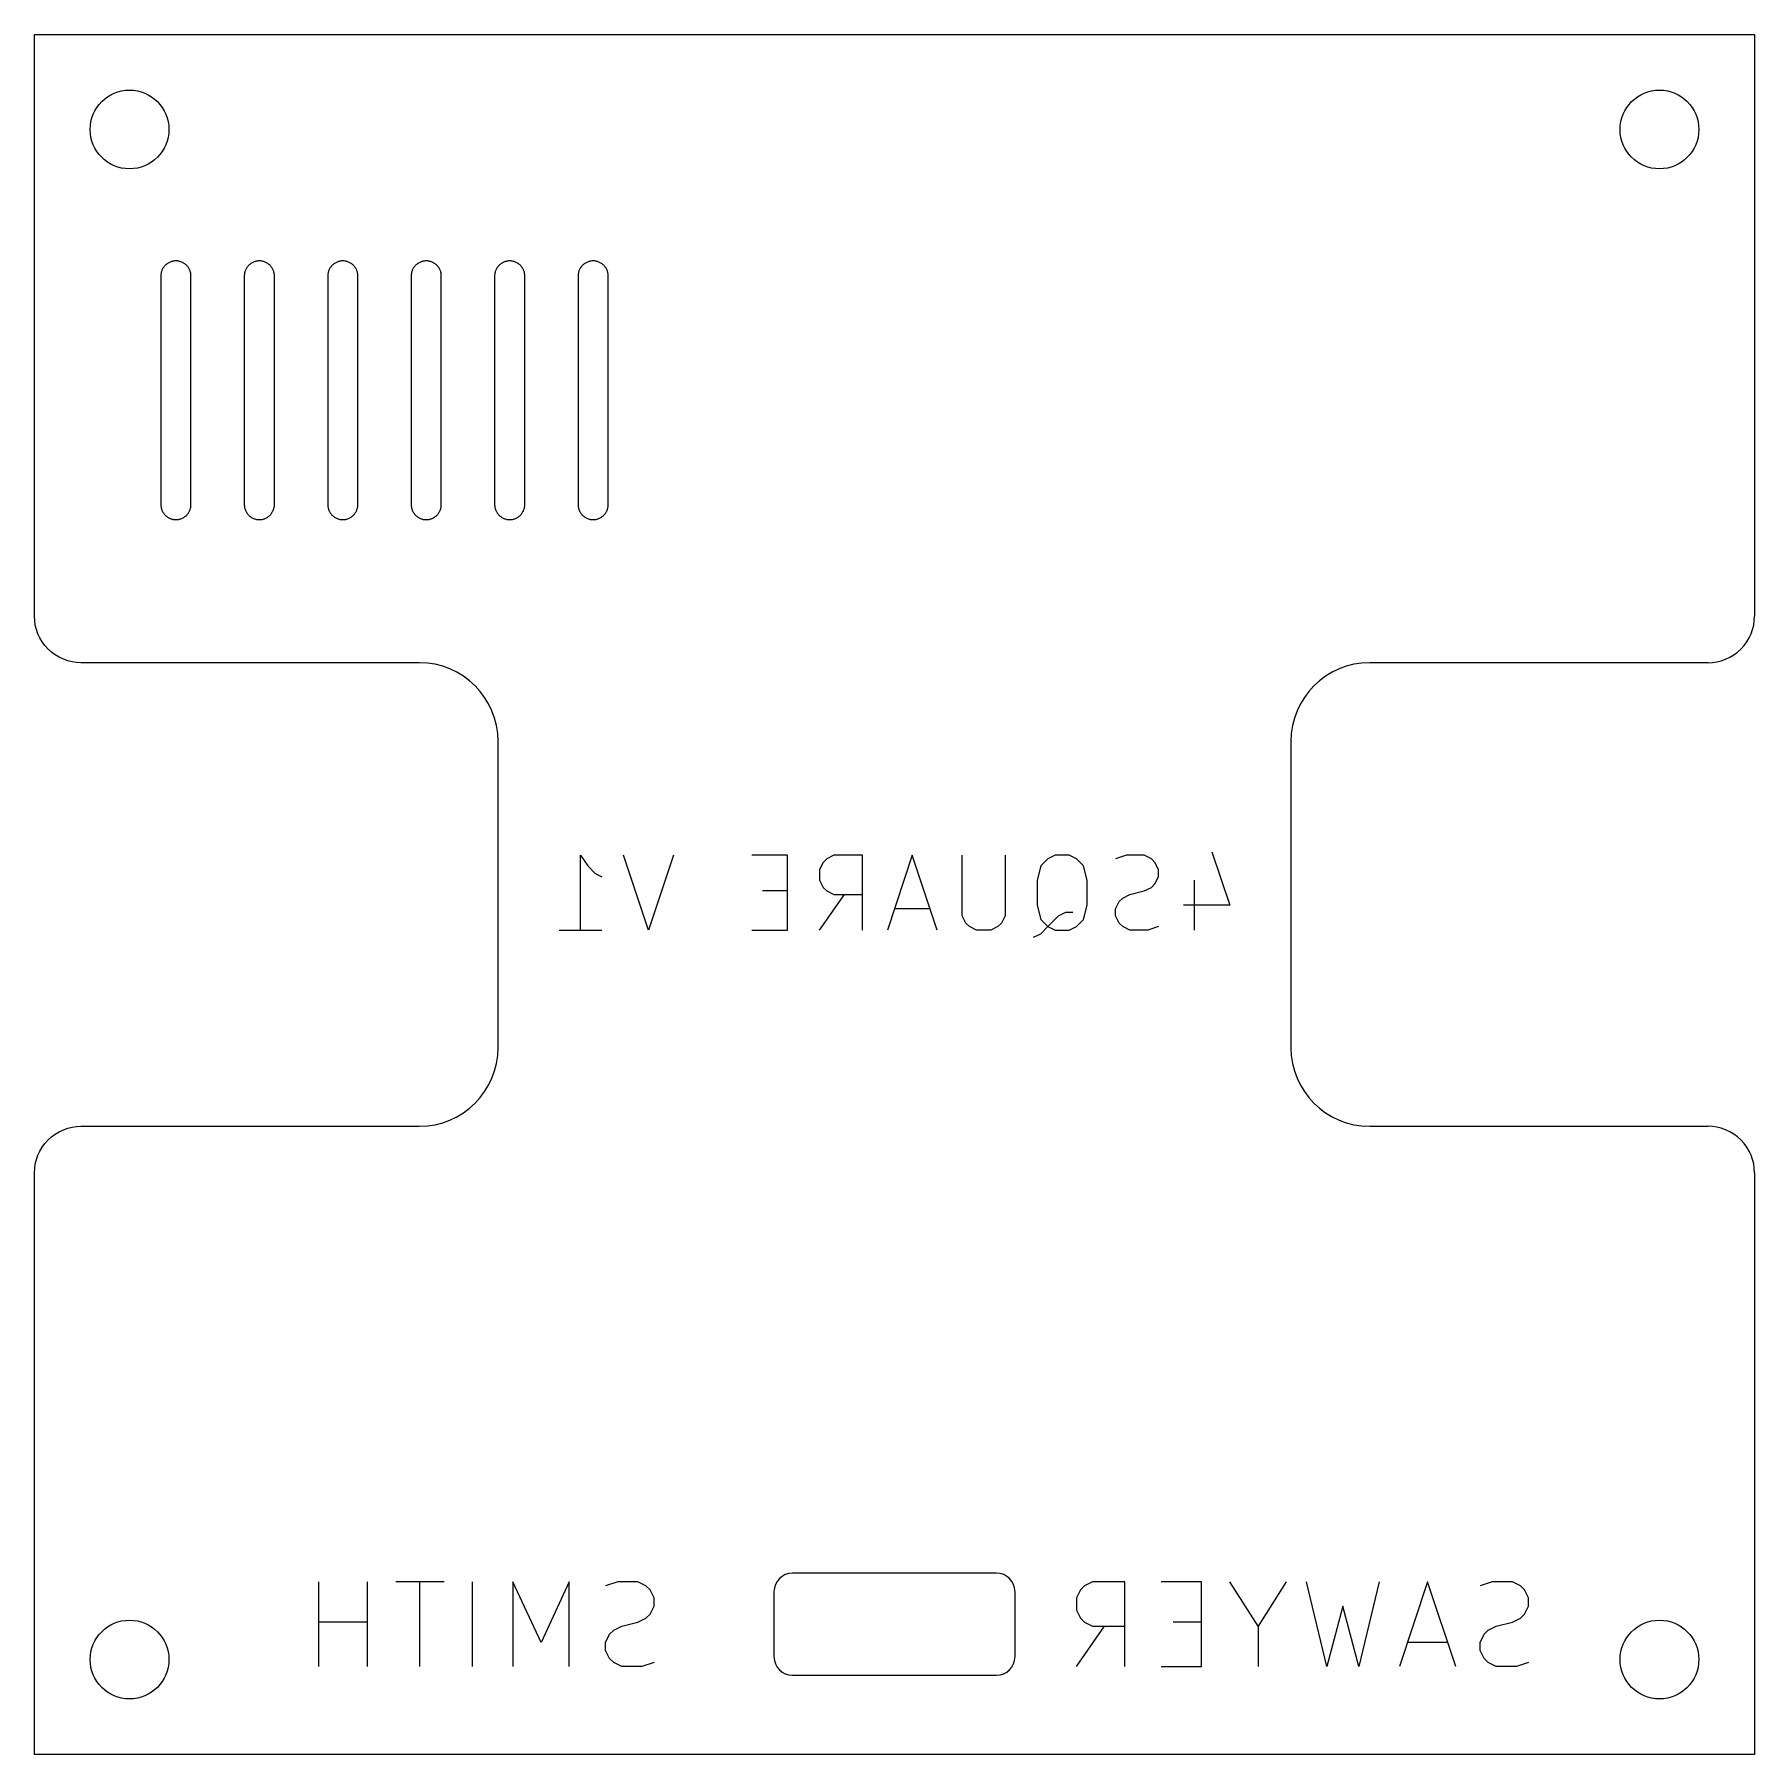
# Model space of a CAD drawing. Header units: millimetres. Extents: x -0.1 to 74.1, y -0.1 to 74.1.
import ezdxf

# ---------------------------------------------------------------- set-up
doc = ezdxf.new("R2010")
doc.units = ezdxf.units.MM
doc.layers.add('CUT', color=1, linetype='Continuous')
doc.layers.add('ENGRAVE', color=5, linetype='Continuous')

msp = doc.modelspace()

# ---------------------------------------------------------------- linework, layer by layer
at = {"layer": 'CUT'}
for p, q in [((-0.1, 74.1), (74.1, 74.1)), ((-0.1, 49), (-0.1, 74.1)), ((74.1, 74.1), (74.1, 49)), ((5.369, 63.838), (5.362, 63.807)), ((5.378, 63.869), (5.369, 63.838)), ((5.388, 63.899), (5.378, 63.869)), ((5.399, 63.929), (5.388, 63.899)), ((5.412, 63.958), (5.399, 63.929)), ((5.427, 63.986), (5.412, 63.958)), ((5.442, 64.014), (5.427, 63.986)), ((5.46, 64.041), (5.442, 64.014)), ((5.478, 64.067), (5.46, 64.041)), ((5.498, 64.092), (5.478, 64.067)), ((5.518, 64.117), (5.498, 64.092)), ((5.54, 64.14), (5.518, 64.117)), ((5.563, 64.162), (5.54, 64.14)), ((5.588, 64.182), (5.563, 64.162)), ((5.613, 64.202), (5.588, 64.182)), ((5.639, 64.22), (5.613, 64.202)), ((5.666, 64.238), (5.639, 64.22)), ((5.694, 64.253), (5.666, 64.238)), ((5.722, 64.268), (5.694, 64.253)), ((5.751, 64.281), (5.722, 64.268)), ((5.781, 64.292), (5.751, 64.281)), ((5.811, 64.302), (5.781, 64.292)), ((5.842, 64.311), (5.811, 64.302)), ((5.873, 64.318), (5.842, 64.311)), ((5.905, 64.323), (5.873, 64.318)), ((5.936, 64.327), (5.905, 64.323)), ((5.968, 64.329), (5.936, 64.327)), ((6, 64.33), (5.968, 64.329)), ((6.032, 64.329), (6, 64.33)), ((6.064, 64.327), (6.032, 64.329)), ((6.095, 64.323), (6.064, 64.327)), ((6.127, 64.318), (6.095, 64.323)), ((6.158, 64.311), (6.127, 64.318)), ((6.189, 64.302), (6.158, 64.311)), ((6.219, 64.292), (6.189, 64.302)), ((6.249, 64.281), (6.219, 64.292)), ((6.278, 64.268), (6.249, 64.281)), ((6.306, 64.253), (6.278, 64.268)), ((6.334, 64.238), (6.306, 64.253)), ((6.361, 64.22), (6.334, 64.238)), ((6.387, 64.202), (6.361, 64.22)), ((6.412, 64.182), (6.387, 64.202)), ((6.437, 64.162), (6.412, 64.182)), ((6.46, 64.14), (6.437, 64.162)), ((6.482, 64.117), (6.46, 64.14)), ((6.502, 64.092), (6.482, 64.117)), ((6.522, 64.067), (6.502, 64.092)), ((6.54, 64.041), (6.522, 64.067)), ((6.558, 64.014), (6.54, 64.041)), ((6.573, 63.986), (6.558, 64.014)), ((6.588, 63.958), (6.573, 63.986)), ((6.601, 63.929), (6.588, 63.958)), ((6.612, 63.899), (6.601, 63.929)), ((6.622, 63.869), (6.612, 63.899)), ((6.631, 63.838), (6.622, 63.869)), ((6.638, 63.807), (6.631, 63.838)), ((8.969, 63.838), (8.962, 63.807)), ((8.978, 63.869), (8.969, 63.838)), ((8.988, 63.899), (8.978, 63.869)), ((8.999, 63.929), (8.988, 63.899)), ((9.012, 63.958), (8.999, 63.929)), ((9.027, 63.986), (9.012, 63.958)), ((9.042, 64.014), (9.027, 63.986)), ((9.06, 64.041), (9.042, 64.014)), ((9.078, 64.067), (9.06, 64.041)), ((9.098, 64.092), (9.078, 64.067)), ((9.118, 64.117), (9.098, 64.092)), ((9.14, 64.14), (9.118, 64.117)), ((9.163, 64.162), (9.14, 64.14)), ((9.188, 64.182), (9.163, 64.162)), ((9.213, 64.202), (9.188, 64.182)), ((9.239, 64.22), (9.213, 64.202)), ((9.266, 64.238), (9.239, 64.22)), ((9.294, 64.253), (9.266, 64.238)), ((9.322, 64.268), (9.294, 64.253)), ((9.351, 64.281), (9.322, 64.268)), ((9.381, 64.292), (9.351, 64.281)), ((9.411, 64.302), (9.381, 64.292)), ((9.442, 64.311), (9.411, 64.302)), ((9.473, 64.318), (9.442, 64.311)), ((9.505, 64.323), (9.473, 64.318)), ((9.536, 64.327), (9.505, 64.323)), ((9.568, 64.329), (9.536, 64.327)), ((9.6, 64.33), (9.568, 64.329)), ((9.632, 64.329), (9.6, 64.33)), ((9.664, 64.327), (9.632, 64.329)), ((9.695, 64.323), (9.664, 64.327)), ((9.727, 64.318), (9.695, 64.323)), ((9.758, 64.311), (9.727, 64.318)), ((9.789, 64.302), (9.758, 64.311)), ((9.819, 64.292), (9.789, 64.302)), ((9.849, 64.281), (9.819, 64.292)), ((9.878, 64.268), (9.849, 64.281)), ((9.906, 64.253), (9.878, 64.268)), ((9.934, 64.238), (9.906, 64.253)), ((9.961, 64.22), (9.934, 64.238)), ((9.987, 64.202), (9.961, 64.22)), ((10.012, 64.182), (9.987, 64.202)), ((10.037, 64.162), (10.012, 64.182)), ((10.06, 64.14), (10.037, 64.162)), ((10.082, 64.117), (10.06, 64.14)), ((10.102, 64.092), (10.082, 64.117)), ((10.122, 64.067), (10.102, 64.092)), ((10.14, 64.041), (10.122, 64.067)), ((10.158, 64.014), (10.14, 64.041)), ((10.173, 63.986), (10.158, 64.014)), ((10.188, 63.958), (10.173, 63.986)), ((10.201, 63.929), (10.188, 63.958)), ((10.212, 63.899), (10.201, 63.929)), ((10.222, 63.869), (10.212, 63.899)), ((10.231, 63.838), (10.222, 63.869)), ((10.238, 63.807), (10.231, 63.838)), ((12.569, 63.838), (12.562, 63.807)), ((12.578, 63.869), (12.569, 63.838)), ((12.588, 63.899), (12.578, 63.869)), ((12.599, 63.929), (12.588, 63.899)), ((12.612, 63.958), (12.599, 63.929)), ((12.627, 63.986), (12.612, 63.958)), ((12.642, 64.014), (12.627, 63.986)), ((12.66, 64.041), (12.642, 64.014)), ((12.678, 64.067), (12.66, 64.041)), ((12.698, 64.092), (12.678, 64.067)), ((12.718, 64.117), (12.698, 64.092)), ((12.74, 64.14), (12.718, 64.117)), ((12.763, 64.162), (12.74, 64.14)), ((12.788, 64.182), (12.763, 64.162)), ((12.813, 64.202), (12.788, 64.182)), ((12.839, 64.22), (12.813, 64.202)), ((12.866, 64.238), (12.839, 64.22)), ((12.894, 64.253), (12.866, 64.238)), ((12.922, 64.268), (12.894, 64.253)), ((12.951, 64.281), (12.922, 64.268)), ((12.981, 64.292), (12.951, 64.281)), ((13.011, 64.302), (12.981, 64.292)), ((13.042, 64.311), (13.011, 64.302)), ((13.073, 64.318), (13.042, 64.311)), ((13.105, 64.323), (13.073, 64.318)), ((13.136, 64.327), (13.105, 64.323)), ((13.168, 64.329), (13.136, 64.327)), ((13.2, 64.33), (13.168, 64.329)), ((13.232, 64.329), (13.2, 64.33)), ((13.264, 64.327), (13.232, 64.329)), ((13.295, 64.323), (13.264, 64.327)), ((13.327, 64.318), (13.295, 64.323)), ((13.358, 64.311), (13.327, 64.318)), ((13.389, 64.302), (13.358, 64.311)), ((13.419, 64.292), (13.389, 64.302)), ((13.449, 64.281), (13.419, 64.292)), ((13.478, 64.268), (13.449, 64.281)), ((13.506, 64.253), (13.478, 64.268)), ((13.534, 64.238), (13.506, 64.253)), ((13.561, 64.22), (13.534, 64.238)), ((13.587, 64.202), (13.561, 64.22)), ((13.612, 64.182), (13.587, 64.202)), ((13.637, 64.162), (13.612, 64.182)), ((13.66, 64.14), (13.637, 64.162)), ((13.682, 64.117), (13.66, 64.14)), ((13.702, 64.092), (13.682, 64.117)), ((13.722, 64.067), (13.702, 64.092)), ((13.74, 64.041), (13.722, 64.067)), ((13.758, 64.014), (13.74, 64.041)), ((13.773, 63.986), (13.758, 64.014)), ((13.788, 63.958), (13.773, 63.986)), ((13.801, 63.929), (13.788, 63.958)), ((13.812, 63.899), (13.801, 63.929)), ((13.822, 63.869), (13.812, 63.899)), ((13.831, 63.838), (13.822, 63.869)), ((13.838, 63.807), (13.831, 63.838)), ((16.169, 63.838), (16.162, 63.807)), ((16.178, 63.869), (16.169, 63.838)), ((16.188, 63.899), (16.178, 63.869)), ((16.199, 63.929), (16.188, 63.899)), ((16.212, 63.958), (16.199, 63.929)), ((16.227, 63.986), (16.212, 63.958)), ((16.242, 64.014), (16.227, 63.986)), ((16.26, 64.041), (16.242, 64.014)), ((16.278, 64.067), (16.26, 64.041)), ((16.298, 64.092), (16.278, 64.067)), ((16.318, 64.117), (16.298, 64.092)), ((16.34, 64.14), (16.318, 64.117)), ((16.363, 64.162), (16.34, 64.14)), ((16.388, 64.182), (16.363, 64.162)), ((16.413, 64.202), (16.388, 64.182)), ((16.439, 64.22), (16.413, 64.202)), ((16.466, 64.238), (16.439, 64.22)), ((16.494, 64.253), (16.466, 64.238)), ((16.522, 64.268), (16.494, 64.253)), ((16.551, 64.281), (16.522, 64.268)), ((16.581, 64.292), (16.551, 64.281)), ((16.611, 64.302), (16.581, 64.292)), ((16.642, 64.311), (16.611, 64.302)), ((16.673, 64.318), (16.642, 64.311)), ((16.705, 64.323), (16.673, 64.318)), ((16.736, 64.327), (16.705, 64.323)), ((16.768, 64.329), (16.736, 64.327)), ((16.8, 64.33), (16.768, 64.329)), ((16.832, 64.329), (16.8, 64.33)), ((16.864, 64.327), (16.832, 64.329)), ((16.895, 64.323), (16.864, 64.327)), ((16.927, 64.318), (16.895, 64.323)), ((16.958, 64.311), (16.927, 64.318)), ((16.989, 64.302), (16.958, 64.311)), ((17.019, 64.292), (16.989, 64.302)), ((17.049, 64.281), (17.019, 64.292)), ((17.078, 64.268), (17.049, 64.281)), ((17.106, 64.253), (17.078, 64.268)), ((17.134, 64.238), (17.106, 64.253)), ((17.161, 64.22), (17.134, 64.238)), ((17.187, 64.202), (17.161, 64.22)), ((17.212, 64.182), (17.187, 64.202)), ((17.237, 64.162), (17.212, 64.182)), ((17.26, 64.14), (17.237, 64.162)), ((17.282, 64.117), (17.26, 64.14)), ((17.302, 64.092), (17.282, 64.117)), ((17.322, 64.067), (17.302, 64.092)), ((17.34, 64.041), (17.322, 64.067)), ((17.358, 64.014), (17.34, 64.041)), ((17.373, 63.986), (17.358, 64.014)), ((17.388, 63.958), (17.373, 63.986)), ((17.401, 63.929), (17.388, 63.958)), ((17.412, 63.899), (17.401, 63.929)), ((17.422, 63.869), (17.412, 63.899)), ((17.431, 63.838), (17.422, 63.869)), ((17.438, 63.807), (17.431, 63.838)), ((19.769, 63.838), (19.762, 63.807)), ((19.778, 63.869), (19.769, 63.838)), ((19.788, 63.899), (19.778, 63.869)), ((19.799, 63.929), (19.788, 63.899)), ((19.812, 63.958), (19.799, 63.929)), ((19.827, 63.986), (19.812, 63.958)), ((19.842, 64.014), (19.827, 63.986)), ((19.86, 64.041), (19.842, 64.014)), ((19.878, 64.067), (19.86, 64.041)), ((19.898, 64.092), (19.878, 64.067)), ((19.918, 64.117), (19.898, 64.092)), ((19.94, 64.14), (19.918, 64.117)), ((19.963, 64.162), (19.94, 64.14)), ((19.988, 64.182), (19.963, 64.162)), ((20.013, 64.202), (19.988, 64.182)), ((20.039, 64.22), (20.013, 64.202)), ((20.066, 64.238), (20.039, 64.22)), ((20.094, 64.253), (20.066, 64.238)), ((20.122, 64.268), (20.094, 64.253)), ((20.151, 64.281), (20.122, 64.268)), ((20.181, 64.292), (20.151, 64.281)), ((20.211, 64.302), (20.181, 64.292)), ((20.242, 64.311), (20.211, 64.302)), ((20.273, 64.318), (20.242, 64.311)), ((20.305, 64.323), (20.273, 64.318)), ((20.336, 64.327), (20.305, 64.323)), ((20.368, 64.329), (20.336, 64.327)), ((20.4, 64.33), (20.368, 64.329)), ((20.432, 64.329), (20.4, 64.33)), ((20.464, 64.327), (20.432, 64.329)), ((20.495, 64.323), (20.464, 64.327)), ((20.527, 64.318), (20.495, 64.323)), ((20.558, 64.311), (20.527, 64.318)), ((20.589, 64.302), (20.558, 64.311)), ((20.619, 64.292), (20.589, 64.302)), ((20.649, 64.281), (20.619, 64.292)), ((20.678, 64.268), (20.649, 64.281)), ((20.706, 64.253), (20.678, 64.268)), ((20.734, 64.238), (20.706, 64.253)), ((20.761, 64.22), (20.734, 64.238)), ((20.787, 64.202), (20.761, 64.22)), ((20.812, 64.182), (20.787, 64.202)), ((20.837, 64.162), (20.812, 64.182)), ((20.86, 64.14), (20.837, 64.162)), ((20.882, 64.117), (20.86, 64.14)), ((20.902, 64.092), (20.882, 64.117)), ((20.922, 64.067), (20.902, 64.092)), ((20.94, 64.041), (20.922, 64.067)), ((20.958, 64.014), (20.94, 64.041)), ((20.973, 63.986), (20.958, 64.014)), ((20.988, 63.958), (20.973, 63.986)), ((21.001, 63.929), (20.988, 63.958)), ((21.012, 63.899), (21.001, 63.929)), ((21.022, 63.869), (21.012, 63.899)), ((21.031, 63.838), (21.022, 63.869)), ((21.038, 63.807), (21.031, 63.838)), ((23.369, 63.838), (23.362, 63.807)), ((23.378, 63.869), (23.369, 63.838)), ((23.388, 63.899), (23.378, 63.869)), ((23.399, 63.929), (23.388, 63.899)), ((23.412, 63.958), (23.399, 63.929)), ((23.427, 63.986), (23.412, 63.958)), ((23.442, 64.014), (23.427, 63.986)), ((23.46, 64.041), (23.442, 64.014)), ((23.478, 64.067), (23.46, 64.041)), ((23.498, 64.092), (23.478, 64.067)), ((23.518, 64.117), (23.498, 64.092)), ((23.54, 64.14), (23.518, 64.117)), ((23.563, 64.162), (23.54, 64.14)), ((23.588, 64.182), (23.563, 64.162)), ((23.613, 64.202), (23.588, 64.182)), ((23.639, 64.22), (23.613, 64.202)), ((23.666, 64.238), (23.639, 64.22)), ((23.694, 64.253), (23.666, 64.238)), ((23.722, 64.268), (23.694, 64.253)), ((23.751, 64.281), (23.722, 64.268)), ((23.781, 64.292), (23.751, 64.281)), ((23.811, 64.302), (23.781, 64.292)), ((23.842, 64.311), (23.811, 64.302)), ((23.873, 64.318), (23.842, 64.311)), ((23.905, 64.323), (23.873, 64.318)), ((23.936, 64.327), (23.905, 64.323)), ((23.968, 64.329), (23.936, 64.327)), ((24, 64.33), (23.968, 64.329)), ((24.032, 64.329), (24, 64.33)), ((24.064, 64.327), (24.032, 64.329)), ((24.095, 64.323), (24.064, 64.327)), ((24.127, 64.318), (24.095, 64.323)), ((24.158, 64.311), (24.127, 64.318)), ((24.189, 64.302), (24.158, 64.311)), ((24.219, 64.292), (24.189, 64.302)), ((24.249, 64.281), (24.219, 64.292)), ((24.278, 64.268), (24.249, 64.281)), ((24.306, 64.253), (24.278, 64.268)), ((24.334, 64.238), (24.306, 64.253)), ((24.361, 64.22), (24.334, 64.238)), ((24.387, 64.202), (24.361, 64.22)), ((24.412, 64.182), (24.387, 64.202)), ((24.437, 64.162), (24.412, 64.182)), ((24.46, 64.14), (24.437, 64.162)), ((24.482, 64.117), (24.46, 64.14)), ((24.502, 64.092), (24.482, 64.117)), ((24.522, 64.067), (24.502, 64.092)), ((24.54, 64.041), (24.522, 64.067)), ((24.558, 64.014), (24.54, 64.041)), ((24.573, 63.986), (24.558, 64.014)), ((24.588, 63.958), (24.573, 63.986)), ((24.601, 63.929), (24.588, 63.958)), ((24.612, 63.899), (24.601, 63.929)), ((24.622, 63.869), (24.612, 63.899)), ((24.631, 63.838), (24.622, 63.869)), ((24.638, 63.807), (24.631, 63.838)), ((5.351, 63.712), (5.35, 63.68)), ((5.35, 63.68), (5.35, 53.82)), ((5.353, 63.744), (5.351, 63.712)), ((5.357, 63.775), (5.353, 63.744)), ((5.362, 63.807), (5.357, 63.775)), ((6.643, 63.775), (6.638, 63.807)), ((6.647, 63.744), (6.643, 63.775)), ((6.649, 63.712), (6.647, 63.744)), ((6.65, 63.68), (6.649, 63.712)), ((6.65, 53.82), (6.65, 63.68)), ((8.951, 63.712), (8.95, 63.68)), ((8.95, 63.68), (8.95, 53.82)), ((8.953, 63.744), (8.951, 63.712)), ((8.957, 63.775), (8.953, 63.744)), ((8.962, 63.807), (8.957, 63.775)), ((10.243, 63.775), (10.238, 63.807)), ((10.247, 63.744), (10.243, 63.775)), ((10.249, 63.712), (10.247, 63.744)), ((10.25, 63.68), (10.249, 63.712)), ((10.25, 53.82), (10.25, 63.68)), ((12.551, 63.712), (12.55, 63.68)), ((12.55, 63.68), (12.55, 53.82)), ((12.553, 63.744), (12.551, 63.712)), ((12.557, 63.775), (12.553, 63.744)), ((12.562, 63.807), (12.557, 63.775)), ((13.843, 63.775), (13.838, 63.807)), ((13.847, 63.744), (13.843, 63.775)), ((13.849, 63.712), (13.847, 63.744)), ((13.85, 63.68), (13.849, 63.712)), ((13.85, 53.82), (13.85, 63.68)), ((16.151, 63.712), (16.15, 63.68)), ((16.15, 63.68), (16.15, 53.82)), ((16.153, 63.744), (16.151, 63.712)), ((16.157, 63.775), (16.153, 63.744)), ((16.162, 63.807), (16.157, 63.775)), ((17.443, 63.775), (17.438, 63.807)), ((17.447, 63.744), (17.443, 63.775)), ((17.449, 63.712), (17.447, 63.744)), ((17.45, 63.68), (17.449, 63.712)), ((17.45, 53.82), (17.45, 63.68)), ((19.751, 63.712), (19.75, 63.68)), ((19.75, 63.68), (19.75, 53.82)), ((19.753, 63.744), (19.751, 63.712)), ((19.757, 63.775), (19.753, 63.744)), ((19.762, 63.807), (19.757, 63.775)), ((21.043, 63.775), (21.038, 63.807)), ((21.047, 63.744), (21.043, 63.775)), ((21.049, 63.712), (21.047, 63.744)), ((21.05, 63.68), (21.049, 63.712)), ((21.05, 53.82), (21.05, 63.68)), ((23.351, 63.712), (23.35, 63.68)), ((23.35, 63.68), (23.35, 53.82)), ((23.353, 63.744), (23.351, 63.712)), ((23.357, 63.775), (23.353, 63.744)), ((23.362, 63.807), (23.357, 63.775)), ((24.643, 63.775), (24.638, 63.807)), ((24.647, 63.744), (24.643, 63.775)), ((24.649, 63.712), (24.647, 63.744)), ((24.65, 63.68), (24.649, 63.712)), ((24.65, 53.82), (24.65, 63.68)), ((5.35, 53.82), (5.351, 53.788)), ((5.351, 53.788), (5.353, 53.756)), ((5.353, 53.756), (5.357, 53.725)), ((5.357, 53.725), (5.362, 53.693)), ((5.362, 53.693), (5.369, 53.662)), ((5.369, 53.662), (5.378, 53.631)), ((5.378, 53.631), (5.388, 53.601)), ((5.388, 53.601), (5.399, 53.571)), ((5.399, 53.571), (5.412, 53.542)), ((5.412, 53.542), (5.427, 53.514)), ((5.427, 53.514), (5.442, 53.486)), ((5.442, 53.486), (5.46, 53.459)), ((5.46, 53.459), (5.478, 53.433)), ((5.478, 53.433), (5.498, 53.408)), ((6.502, 53.408), (6.522, 53.433)), ((6.522, 53.433), (6.54, 53.459)), ((6.54, 53.459), (6.558, 53.486)), ((6.558, 53.486), (6.573, 53.514)), ((6.573, 53.514), (6.588, 53.542)), ((6.588, 53.542), (6.601, 53.571)), ((6.601, 53.571), (6.612, 53.601)), ((6.612, 53.601), (6.622, 53.631)), ((6.622, 53.631), (6.631, 53.662)), ((6.631, 53.662), (6.638, 53.693)), ((6.638, 53.693), (6.643, 53.725)), ((6.643, 53.725), (6.647, 53.756)), ((6.647, 53.756), (6.649, 53.788)), ((6.649, 53.788), (6.65, 53.82)), ((8.95, 53.82), (8.951, 53.788)), ((8.951, 53.788), (8.953, 53.756)), ((8.953, 53.756), (8.957, 53.725)), ((8.957, 53.725), (8.962, 53.693)), ((8.962, 53.693), (8.969, 53.662)), ((8.969, 53.662), (8.978, 53.631)), ((8.978, 53.631), (8.988, 53.601)), ((8.988, 53.601), (8.999, 53.571)), ((8.999, 53.571), (9.012, 53.542)), ((9.012, 53.542), (9.027, 53.514)), ((9.027, 53.514), (9.042, 53.486)), ((9.042, 53.486), (9.06, 53.459)), ((9.06, 53.459), (9.078, 53.433)), ((9.078, 53.433), (9.098, 53.408)), ((10.102, 53.408), (10.122, 53.433)), ((10.122, 53.433), (10.14, 53.459)), ((10.14, 53.459), (10.158, 53.486)), ((10.158, 53.486), (10.173, 53.514)), ((10.173, 53.514), (10.188, 53.542)), ((10.188, 53.542), (10.201, 53.571)), ((10.201, 53.571), (10.212, 53.601)), ((10.212, 53.601), (10.222, 53.631)), ((10.222, 53.631), (10.231, 53.662)), ((10.231, 53.662), (10.238, 53.693)), ((10.238, 53.693), (10.243, 53.725)), ((10.243, 53.725), (10.247, 53.756)), ((10.247, 53.756), (10.249, 53.788)), ((10.249, 53.788), (10.25, 53.82)), ((12.55, 53.82), (12.551, 53.788)), ((12.551, 53.788), (12.553, 53.756)), ((12.553, 53.756), (12.557, 53.725)), ((12.557, 53.725), (12.562, 53.693)), ((12.562, 53.693), (12.569, 53.662)), ((12.569, 53.662), (12.578, 53.631)), ((12.578, 53.631), (12.588, 53.601)), ((12.588, 53.601), (12.599, 53.571)), ((12.599, 53.571), (12.612, 53.542)), ((12.612, 53.542), (12.627, 53.514)), ((12.627, 53.514), (12.642, 53.486)), ((12.642, 53.486), (12.66, 53.459)), ((12.66, 53.459), (12.678, 53.433)), ((12.678, 53.433), (12.698, 53.408)), ((13.702, 53.408), (13.722, 53.433)), ((13.722, 53.433), (13.74, 53.459)), ((13.74, 53.459), (13.758, 53.486)), ((13.758, 53.486), (13.773, 53.514)), ((13.773, 53.514), (13.788, 53.542)), ((13.788, 53.542), (13.801, 53.571)), ((13.801, 53.571), (13.812, 53.601)), ((13.812, 53.601), (13.822, 53.631)), ((13.822, 53.631), (13.831, 53.662)), ((13.831, 53.662), (13.838, 53.693)), ((13.838, 53.693), (13.843, 53.725)), ((13.843, 53.725), (13.847, 53.756)), ((13.847, 53.756), (13.849, 53.788)), ((13.849, 53.788), (13.85, 53.82)), ((16.15, 53.82), (16.151, 53.788)), ((16.151, 53.788), (16.153, 53.756)), ((16.153, 53.756), (16.157, 53.725)), ((16.157, 53.725), (16.162, 53.693)), ((16.162, 53.693), (16.169, 53.662)), ((16.169, 53.662), (16.178, 53.631)), ((16.178, 53.631), (16.188, 53.601)), ((16.188, 53.601), (16.199, 53.571)), ((16.199, 53.571), (16.212, 53.542)), ((16.212, 53.542), (16.227, 53.514)), ((16.227, 53.514), (16.242, 53.486)), ((16.242, 53.486), (16.26, 53.459)), ((16.26, 53.459), (16.278, 53.433)), ((16.278, 53.433), (16.298, 53.408)), ((17.302, 53.408), (17.322, 53.433)), ((17.322, 53.433), (17.34, 53.459)), ((17.34, 53.459), (17.358, 53.486)), ((17.358, 53.486), (17.373, 53.514)), ((17.373, 53.514), (17.388, 53.542)), ((17.388, 53.542), (17.401, 53.571)), ((17.401, 53.571), (17.412, 53.601)), ((17.412, 53.601), (17.422, 53.631)), ((17.422, 53.631), (17.431, 53.662)), ((17.431, 53.662), (17.438, 53.693)), ((17.438, 53.693), (17.443, 53.725)), ((17.443, 53.725), (17.447, 53.756)), ((17.447, 53.756), (17.449, 53.788)), ((17.449, 53.788), (17.45, 53.82)), ((19.75, 53.82), (19.751, 53.788)), ((19.751, 53.788), (19.753, 53.756)), ((19.753, 53.756), (19.757, 53.725)), ((19.757, 53.725), (19.762, 53.693)), ((19.762, 53.693), (19.769, 53.662)), ((19.769, 53.662), (19.778, 53.631)), ((19.778, 53.631), (19.788, 53.601)), ((19.788, 53.601), (19.799, 53.571)), ((19.799, 53.571), (19.812, 53.542)), ((19.812, 53.542), (19.827, 53.514)), ((19.827, 53.514), (19.842, 53.486)), ((19.842, 53.486), (19.86, 53.459)), ((19.86, 53.459), (19.878, 53.433)), ((19.878, 53.433), (19.898, 53.408)), ((20.902, 53.408), (20.922, 53.433)), ((20.922, 53.433), (20.94, 53.459)), ((20.94, 53.459), (20.958, 53.486)), ((20.958, 53.486), (20.973, 53.514)), ((20.973, 53.514), (20.988, 53.542)), ((20.988, 53.542), (21.001, 53.571)), ((21.001, 53.571), (21.012, 53.601)), ((21.012, 53.601), (21.022, 53.631)), ((21.022, 53.631), (21.031, 53.662)), ((21.031, 53.662), (21.038, 53.693)), ((21.038, 53.693), (21.043, 53.725)), ((21.043, 53.725), (21.047, 53.756)), ((21.047, 53.756), (21.049, 53.788)), ((21.049, 53.788), (21.05, 53.82)), ((23.35, 53.82), (23.351, 53.788)), ((23.351, 53.788), (23.353, 53.756)), ((23.353, 53.756), (23.357, 53.725)), ((23.357, 53.725), (23.362, 53.693)), ((23.362, 53.693), (23.369, 53.662)), ((23.369, 53.662), (23.378, 53.631)), ((23.378, 53.631), (23.388, 53.601)), ((23.388, 53.601), (23.399, 53.571)), ((23.399, 53.571), (23.412, 53.542)), ((23.412, 53.542), (23.427, 53.514)), ((23.427, 53.514), (23.442, 53.486)), ((23.442, 53.486), (23.46, 53.459)), ((23.46, 53.459), (23.478, 53.433)), ((23.478, 53.433), (23.498, 53.408)), ((24.502, 53.408), (24.522, 53.433)), ((24.522, 53.433), (24.54, 53.459)), ((24.54, 53.459), (24.558, 53.486)), ((24.558, 53.486), (24.573, 53.514)), ((24.573, 53.514), (24.588, 53.542)), ((24.588, 53.542), (24.601, 53.571)), ((24.601, 53.571), (24.612, 53.601)), ((24.612, 53.601), (24.622, 53.631)), ((24.622, 53.631), (24.631, 53.662)), ((24.631, 53.662), (24.638, 53.693)), ((24.638, 53.693), (24.643, 53.725)), ((24.643, 53.725), (24.647, 53.756)), ((24.647, 53.756), (24.649, 53.788)), ((24.649, 53.788), (24.65, 53.82)), ((5.498, 53.408), (5.518, 53.383)), ((5.518, 53.383), (5.54, 53.36)), ((5.54, 53.36), (5.563, 53.338)), ((5.563, 53.338), (5.588, 53.318)), ((5.588, 53.318), (5.613, 53.298)), ((5.613, 53.298), (5.639, 53.28)), ((5.639, 53.28), (5.666, 53.262)), ((5.666, 53.262), (5.694, 53.247)), ((5.694, 53.247), (5.722, 53.232)), ((5.722, 53.232), (5.751, 53.219)), ((5.751, 53.219), (5.781, 53.208)), ((5.781, 53.208), (5.811, 53.198)), ((5.811, 53.198), (5.842, 53.189)), ((5.842, 53.189), (5.873, 53.182)), ((5.873, 53.182), (5.905, 53.177)), ((5.905, 53.177), (5.936, 53.173)), ((5.936, 53.173), (5.968, 53.171)), ((5.968, 53.171), (6, 53.17)), ((6, 53.17), (6.032, 53.171)), ((6.032, 53.171), (6.064, 53.173)), ((6.064, 53.173), (6.095, 53.177)), ((6.095, 53.177), (6.127, 53.182)), ((6.127, 53.182), (6.158, 53.189)), ((6.158, 53.189), (6.189, 53.198)), ((6.189, 53.198), (6.219, 53.208)), ((6.219, 53.208), (6.249, 53.219)), ((6.249, 53.219), (6.278, 53.232)), ((6.278, 53.232), (6.306, 53.247)), ((6.306, 53.247), (6.334, 53.262)), ((6.334, 53.262), (6.361, 53.28)), ((6.361, 53.28), (6.387, 53.298)), ((6.387, 53.298), (6.412, 53.318)), ((6.412, 53.318), (6.437, 53.338)), ((6.437, 53.338), (6.46, 53.36)), ((6.46, 53.36), (6.482, 53.383)), ((6.482, 53.383), (6.502, 53.408)), ((9.098, 53.408), (9.118, 53.383)), ((9.118, 53.383), (9.14, 53.36)), ((9.14, 53.36), (9.163, 53.338)), ((9.163, 53.338), (9.188, 53.318)), ((9.188, 53.318), (9.213, 53.298)), ((9.213, 53.298), (9.239, 53.28)), ((9.239, 53.28), (9.266, 53.262)), ((9.266, 53.262), (9.294, 53.247)), ((9.294, 53.247), (9.322, 53.232)), ((9.322, 53.232), (9.351, 53.219)), ((9.351, 53.219), (9.381, 53.208)), ((9.381, 53.208), (9.411, 53.198)), ((9.411, 53.198), (9.442, 53.189)), ((9.442, 53.189), (9.473, 53.182)), ((9.473, 53.182), (9.505, 53.177)), ((9.505, 53.177), (9.536, 53.173)), ((9.536, 53.173), (9.568, 53.171)), ((9.568, 53.171), (9.6, 53.17)), ((9.6, 53.17), (9.632, 53.171)), ((9.632, 53.171), (9.664, 53.173)), ((9.664, 53.173), (9.695, 53.177)), ((9.695, 53.177), (9.727, 53.182)), ((9.727, 53.182), (9.758, 53.189)), ((9.758, 53.189), (9.789, 53.198)), ((9.789, 53.198), (9.819, 53.208)), ((9.819, 53.208), (9.849, 53.219)), ((9.849, 53.219), (9.878, 53.232)), ((9.878, 53.232), (9.906, 53.247)), ((9.906, 53.247), (9.934, 53.262)), ((9.934, 53.262), (9.961, 53.28)), ((9.961, 53.28), (9.987, 53.298)), ((9.987, 53.298), (10.012, 53.318)), ((10.012, 53.318), (10.037, 53.338)), ((10.037, 53.338), (10.06, 53.36)), ((10.06, 53.36), (10.082, 53.383)), ((10.082, 53.383), (10.102, 53.408)), ((12.698, 53.408), (12.718, 53.383)), ((12.718, 53.383), (12.74, 53.36)), ((12.74, 53.36), (12.763, 53.338)), ((12.763, 53.338), (12.788, 53.318)), ((12.788, 53.318), (12.813, 53.298)), ((12.813, 53.298), (12.839, 53.28)), ((12.839, 53.28), (12.866, 53.262)), ((12.866, 53.262), (12.894, 53.247)), ((12.894, 53.247), (12.922, 53.232)), ((12.922, 53.232), (12.951, 53.219)), ((12.951, 53.219), (12.981, 53.208)), ((12.981, 53.208), (13.011, 53.198)), ((13.011, 53.198), (13.042, 53.189)), ((13.042, 53.189), (13.073, 53.182)), ((13.073, 53.182), (13.105, 53.177)), ((13.105, 53.177), (13.136, 53.173)), ((13.136, 53.173), (13.168, 53.171)), ((13.168, 53.171), (13.2, 53.17)), ((13.2, 53.17), (13.232, 53.171)), ((13.232, 53.171), (13.264, 53.173)), ((13.264, 53.173), (13.295, 53.177)), ((13.295, 53.177), (13.327, 53.182)), ((13.327, 53.182), (13.358, 53.189)), ((13.358, 53.189), (13.389, 53.198)), ((13.389, 53.198), (13.419, 53.208)), ((13.419, 53.208), (13.449, 53.219)), ((13.449, 53.219), (13.478, 53.232)), ((13.478, 53.232), (13.506, 53.247)), ((13.506, 53.247), (13.534, 53.262)), ((13.534, 53.262), (13.561, 53.28)), ((13.561, 53.28), (13.587, 53.298)), ((13.587, 53.298), (13.612, 53.318)), ((13.612, 53.318), (13.637, 53.338)), ((13.637, 53.338), (13.66, 53.36)), ((13.66, 53.36), (13.682, 53.383)), ((13.682, 53.383), (13.702, 53.408)), ((16.298, 53.408), (16.318, 53.383)), ((16.318, 53.383), (16.34, 53.36)), ((16.34, 53.36), (16.363, 53.338)), ((16.363, 53.338), (16.388, 53.318)), ((16.388, 53.318), (16.413, 53.298)), ((16.413, 53.298), (16.439, 53.28)), ((16.439, 53.28), (16.466, 53.262)), ((16.466, 53.262), (16.494, 53.247)), ((16.494, 53.247), (16.522, 53.232)), ((16.522, 53.232), (16.551, 53.219)), ((16.551, 53.219), (16.581, 53.208)), ((16.581, 53.208), (16.611, 53.198)), ((16.611, 53.198), (16.642, 53.189)), ((16.642, 53.189), (16.673, 53.182)), ((16.673, 53.182), (16.705, 53.177)), ((16.705, 53.177), (16.736, 53.173)), ((16.736, 53.173), (16.768, 53.171)), ((16.768, 53.171), (16.8, 53.17)), ((16.8, 53.17), (16.832, 53.171)), ((16.832, 53.171), (16.864, 53.173)), ((16.864, 53.173), (16.895, 53.177)), ((16.895, 53.177), (16.927, 53.182)), ((16.927, 53.182), (16.958, 53.189)), ((16.958, 53.189), (16.989, 53.198)), ((16.989, 53.198), (17.019, 53.208)), ((17.019, 53.208), (17.049, 53.219)), ((17.049, 53.219), (17.078, 53.232)), ((17.078, 53.232), (17.106, 53.247)), ((17.106, 53.247), (17.134, 53.262)), ((17.134, 53.262), (17.161, 53.28)), ((17.161, 53.28), (17.187, 53.298)), ((17.187, 53.298), (17.212, 53.318)), ((17.212, 53.318), (17.237, 53.338)), ((17.237, 53.338), (17.26, 53.36)), ((17.26, 53.36), (17.282, 53.383)), ((17.282, 53.383), (17.302, 53.408)), ((19.898, 53.408), (19.918, 53.383)), ((19.918, 53.383), (19.94, 53.36)), ((19.94, 53.36), (19.963, 53.338)), ((19.963, 53.338), (19.988, 53.318)), ((19.988, 53.318), (20.013, 53.298)), ((20.013, 53.298), (20.039, 53.28)), ((20.039, 53.28), (20.066, 53.262)), ((20.066, 53.262), (20.094, 53.247)), ((20.094, 53.247), (20.122, 53.232)), ((20.122, 53.232), (20.151, 53.219)), ((20.151, 53.219), (20.181, 53.208)), ((20.181, 53.208), (20.211, 53.198)), ((20.211, 53.198), (20.242, 53.189)), ((20.242, 53.189), (20.273, 53.182)), ((20.273, 53.182), (20.305, 53.177)), ((20.305, 53.177), (20.336, 53.173)), ((20.336, 53.173), (20.368, 53.171)), ((20.368, 53.171), (20.4, 53.17)), ((20.4, 53.17), (20.432, 53.171)), ((20.432, 53.171), (20.464, 53.173)), ((20.464, 53.173), (20.495, 53.177)), ((20.495, 53.177), (20.527, 53.182)), ((20.527, 53.182), (20.558, 53.189)), ((20.558, 53.189), (20.589, 53.198)), ((20.589, 53.198), (20.619, 53.208)), ((20.619, 53.208), (20.649, 53.219)), ((20.649, 53.219), (20.678, 53.232)), ((20.678, 53.232), (20.706, 53.247)), ((20.706, 53.247), (20.734, 53.262)), ((20.734, 53.262), (20.761, 53.28)), ((20.761, 53.28), (20.787, 53.298)), ((20.787, 53.298), (20.812, 53.318)), ((20.812, 53.318), (20.837, 53.338)), ((20.837, 53.338), (20.86, 53.36)), ((20.86, 53.36), (20.882, 53.383)), ((20.882, 53.383), (20.902, 53.408)), ((23.498, 53.408), (23.518, 53.383)), ((23.518, 53.383), (23.54, 53.36)), ((23.54, 53.36), (23.563, 53.338)), ((23.563, 53.338), (23.588, 53.318)), ((23.588, 53.318), (23.613, 53.298)), ((23.613, 53.298), (23.639, 53.28)), ((23.639, 53.28), (23.666, 53.262)), ((23.666, 53.262), (23.694, 53.247)), ((23.694, 53.247), (23.722, 53.232)), ((23.722, 53.232), (23.751, 53.219)), ((23.751, 53.219), (23.781, 53.208)), ((23.781, 53.208), (23.811, 53.198)), ((23.811, 53.198), (23.842, 53.189)), ((23.842, 53.189), (23.873, 53.182)), ((23.873, 53.182), (23.905, 53.177)), ((23.905, 53.177), (23.936, 53.173)), ((23.936, 53.173), (23.968, 53.171)), ((23.968, 53.171), (24, 53.17)), ((24, 53.17), (24.032, 53.171)), ((24.032, 53.171), (24.064, 53.173)), ((24.064, 53.173), (24.095, 53.177)), ((24.095, 53.177), (24.127, 53.182)), ((24.127, 53.182), (24.158, 53.189)), ((24.158, 53.189), (24.189, 53.198)), ((24.189, 53.198), (24.219, 53.208)), ((24.219, 53.208), (24.249, 53.219)), ((24.249, 53.219), (24.278, 53.232)), ((24.278, 53.232), (24.306, 53.247)), ((24.306, 53.247), (24.334, 53.262)), ((24.334, 53.262), (24.361, 53.28)), ((24.361, 53.28), (24.387, 53.298)), ((24.387, 53.298), (24.412, 53.318)), ((24.412, 53.318), (24.437, 53.338)), ((24.437, 53.338), (24.46, 53.36)), ((24.46, 53.36), (24.482, 53.383)), ((24.482, 53.383), (24.502, 53.408)), ((16.5, 47), (1.9, 47)), ((72.1, 47), (57.5, 47)), ((19.9, 30.4), (19.9, 43.6)), ((54.1, 43.6), (54.1, 30.4)), ((1.9, 27), (16.5, 27)), ((57.5, 27), (72.1, 27)), ((-0.1, -0.1), (-0.1, 25)), ((74.1, 25), (74.1, -0.1)), ((41.4, 7.725), (32.6, 7.725)), ((31.8, 6.925), (31.8, 4.125)), ((42.2, 4.125), (42.2, 6.925)), ((32.6, 3.325), (41.4, 3.325)), ((74.1, -0.1), (-0.1, -0.1))]:
    msp.add_line(p, q, dxfattribs=at)
for centre in [(4, 70), (70, 70), (4, 4), (70, 4)]:
    msp.add_circle(centre, 1.7, dxfattribs=at)
for centre, radius, start, end in [((16.5, 43.6), 3.4, 0, 90), ((57.5, 43.6), 3.4, 90, 180), ((16.5, 30.4), 3.4, 270, 360), ((57.5, 30.4), 3.4, 180, 270), ((32.6, 6.925), 0.8, 90, 180), ((41.4, 6.925), 0.8, 0, 90), ((32.6, 4.125), 0.8, -180, -90), ((41.4, 4.125), 0.8, -90, 0)]:
    msp.add_arc(centre, radius, start, end, dxfattribs=at)
for points in [[(1.9, 47), (1.403, 46.995), (0.864, 47.202), (0.486, 47.586), (0.102, 47.964), (-0.105, 48.503), (-0.1, 49)], [(72.1, 47), (72.597, 46.995), (73.136, 47.202), (73.514, 47.586), (73.898, 47.964), (74.105, 48.503), (74.1, 49)], [(-0.1, 25), (-0.105, 25.497), (0.102, 26.036), (0.486, 26.414), (0.864, 26.798), (1.403, 27.005), (1.9, 27)], [(74.1, 25), (74.105, 25.497), (73.898, 26.036), (73.514, 26.414), (73.136, 26.798), (72.597, 27.005), (72.1, 27)]]:
    msp.add_open_spline(points, degree=3, knots=[0, 0, 0, 0, 0.5, 0.5, 0.5, 1, 1, 1, 1], dxfattribs=at)
at = {"layer": 'ENGRAVE'}
for p, q in [((23.458, 35.461), (23.458, 38.693)), ((23.458, 38.693), (23.765, 38.231)), ((26.382, 35.461), (25.304, 38.693)), ((27.459, 38.693), (26.382, 35.461)), ((32.383, 38.693), (30.844, 38.693)), ((32.383, 35.461), (32.383, 38.693)), ((34.384, 38.693), (34.076, 38.539)), ((35.615, 38.693), (34.384, 38.693)), ((35.615, 35.461), (35.615, 38.693)), ((37.769, 38.693), (36.692, 35.461)), ((38.847, 35.461), (37.769, 38.693)), ((39.924, 36.077), (39.924, 38.693)), ((41.771, 38.693), (41.771, 36.077)), ((43.925, 38.693), (43.617, 38.539)), ((44.541, 38.693), (43.925, 38.693)), ((44.848, 38.539), (44.541, 38.693)), ((47.003, 38.693), (46.541, 38.539)), ((47.772, 38.693), (47.003, 38.693)), ((48.08, 38.539), (47.772, 38.693)), ((50.696, 38.847), (51.466, 36.538)), ((23.765, 38.231), (24.073, 37.923)), ((24.073, 37.923), (24.381, 37.769)), ((33.922, 38.385), (33.768, 38.077)), ((33.768, 38.077), (33.768, 37.616)), ((34.076, 38.539), (33.922, 38.385)), ((43.309, 38.231), (43.156, 37.616)), ((43.617, 38.539), (43.309, 38.231)), ((45.156, 38.231), (44.848, 38.539)), ((45.31, 37.616), (45.156, 38.231)), ((48.234, 38.385), (48.08, 38.539)), ((48.388, 38.077), (48.234, 38.385)), ((48.388, 37.769), (48.388, 38.077)), ((32.383, 37.154), (31.306, 37.154)), ((33.768, 37.616), (33.922, 37.308)), ((33.922, 37.308), (34.076, 37.154)), ((34.076, 37.154), (34.384, 37)), ((43.156, 37.616), (43.156, 36.538)), ((45.31, 36.538), (45.31, 37.616)), ((47.157, 37), (47.772, 37.154)), ((47.772, 37.154), (48.08, 37.308)), ((48.08, 37.308), (48.234, 37.462)), ((48.234, 37.462), (48.388, 37.769)), ((49.927, 37.616), (49.927, 35.461)), ((33.768, 35.461), (34.846, 37)), ((34.384, 37), (35.615, 37)), ((38.539, 36.384), (37, 36.384)), ((43.156, 36.538), (43.309, 35.923)), ((45.156, 35.923), (45.31, 36.538)), ((46.541, 36.384), (46.695, 36.692)), ((46.541, 36.077), (46.541, 36.384)), ((46.695, 36.692), (46.849, 36.846)), ((46.849, 36.846), (47.157, 37)), ((51.466, 36.538), (49.465, 36.538)), ((40.078, 35.769), (39.924, 36.077)), ((40.232, 35.615), (40.078, 35.769)), ((41.617, 35.769), (41.463, 35.615)), ((41.771, 36.077), (41.617, 35.769)), ((43.309, 35.923), (43.617, 35.615)), ((43.617, 35.615), (44.079, 36.077)), ((44.079, 36.077), (44.387, 36.231)), ((44.387, 36.231), (44.695, 36.231)), ((44.848, 35.615), (45.156, 35.923)), ((46.695, 35.769), (46.541, 36.077)), ((46.849, 35.615), (46.695, 35.769)), ((22.534, 35.461), (24.381, 35.461)), ((30.844, 35.461), (32.383, 35.461)), ((40.539, 35.461), (40.232, 35.615)), ((41.155, 35.461), (40.539, 35.461)), ((41.463, 35.615), (41.155, 35.461)), ((43.002, 35.153), (43.309, 35.307)), ((43.309, 35.307), (43.617, 35.615)), ((43.617, 35.615), (43.925, 35.461)), ((43.925, 35.461), (44.541, 35.461)), ((44.541, 35.461), (44.848, 35.615)), ((47.157, 35.461), (46.849, 35.615)), ((47.926, 35.461), (47.157, 35.461)), ((48.388, 35.615), (47.926, 35.461)), ((12.172, 3.696), (12.172, 7.354)), ((14.262, 3.696), (14.262, 7.354)), ((17.571, 7.354), (15.481, 7.354)), ((16.526, 3.696), (16.526, 7.354)), ((18.79, 3.696), (18.79, 7.354)), ((21.751, 4.741), (20.532, 7.354)), ((20.532, 7.354), (20.532, 3.696)), ((22.97, 7.354), (21.751, 4.741)), ((22.97, 3.696), (22.97, 7.354)), ((25.06, 7.354), (24.538, 7.18)), ((25.931, 7.354), (25.06, 7.354)), ((26.279, 7.18), (25.931, 7.354)), ((26.454, 7.005), (26.279, 7.18)), ((26.628, 6.657), (26.454, 7.005)), ((45.021, 7.005), (44.847, 6.657)), ((45.195, 7.18), (45.021, 7.005)), ((45.544, 7.354), (45.195, 7.18)), ((46.937, 7.354), (45.544, 7.354)), ((46.937, 3.696), (46.937, 7.354)), ((50.246, 7.354), (48.504, 7.354)), ((50.246, 3.696), (50.246, 7.354)), ((52.684, 5.438), (51.465, 7.354)), ((53.903, 7.354), (52.684, 5.438)), ((55.645, 3.696), (54.774, 7.354)), ((57.909, 7.354), (57.038, 3.696)), ((59.999, 7.354), (58.78, 3.696)), ((61.218, 3.696), (59.999, 7.354)), ((62.786, 7.354), (62.263, 7.18)), ((63.656, 7.354), (62.786, 7.354)), ((64.005, 7.18), (63.656, 7.354)), ((64.179, 7.005), (64.005, 7.18)), ((64.353, 6.657), (64.179, 7.005)), ((26.279, 5.786), (26.454, 5.96)), ((26.454, 5.96), (26.628, 6.309)), ((26.628, 6.309), (26.628, 6.657)), ((44.847, 6.657), (44.847, 6.135)), ((44.847, 6.135), (45.021, 5.786)), ((56.342, 6.309), (55.645, 3.696)), ((57.038, 3.696), (56.342, 6.309)), ((64.005, 5.786), (64.179, 5.96)), ((64.179, 5.96), (64.353, 6.309)), ((64.353, 6.309), (64.353, 6.657)), ((14.262, 5.612), (12.172, 5.612)), ((24.712, 5.09), (24.886, 5.264)), ((24.886, 5.264), (25.234, 5.438)), ((25.234, 5.438), (25.931, 5.612)), ((25.931, 5.612), (26.279, 5.786)), ((44.847, 3.696), (46.066, 5.438)), ((45.021, 5.786), (45.195, 5.612)), ((45.195, 5.612), (45.544, 5.438)), ((45.544, 5.438), (46.937, 5.438)), ((50.246, 5.612), (49.027, 5.612)), ((52.684, 5.438), (52.684, 3.696)), ((62.437, 5.09), (62.611, 5.264)), ((62.611, 5.264), (62.96, 5.438)), ((62.96, 5.438), (63.656, 5.612)), ((63.656, 5.612), (64.005, 5.786)), ((24.538, 4.741), (24.712, 5.09)), ((24.538, 4.393), (24.538, 4.741)), ((60.87, 4.741), (59.128, 4.741)), ((62.263, 4.741), (62.437, 5.09)), ((62.263, 4.393), (62.263, 4.741)), ((24.712, 4.045), (24.538, 4.393)), ((24.886, 3.87), (24.712, 4.045)), ((25.234, 3.696), (24.886, 3.87)), ((26.628, 3.87), (26.105, 3.696)), ((62.437, 4.045), (62.263, 4.393)), ((62.611, 3.87), (62.437, 4.045)), ((62.96, 3.696), (62.611, 3.87)), ((64.353, 3.87), (63.831, 3.696)), ((26.105, 3.696), (25.234, 3.696)), ((48.504, 3.696), (50.246, 3.696)), ((63.831, 3.696), (62.96, 3.696))]:
    msp.add_line(p, q, dxfattribs=at)

doc.saveas('drawing.dxf')
